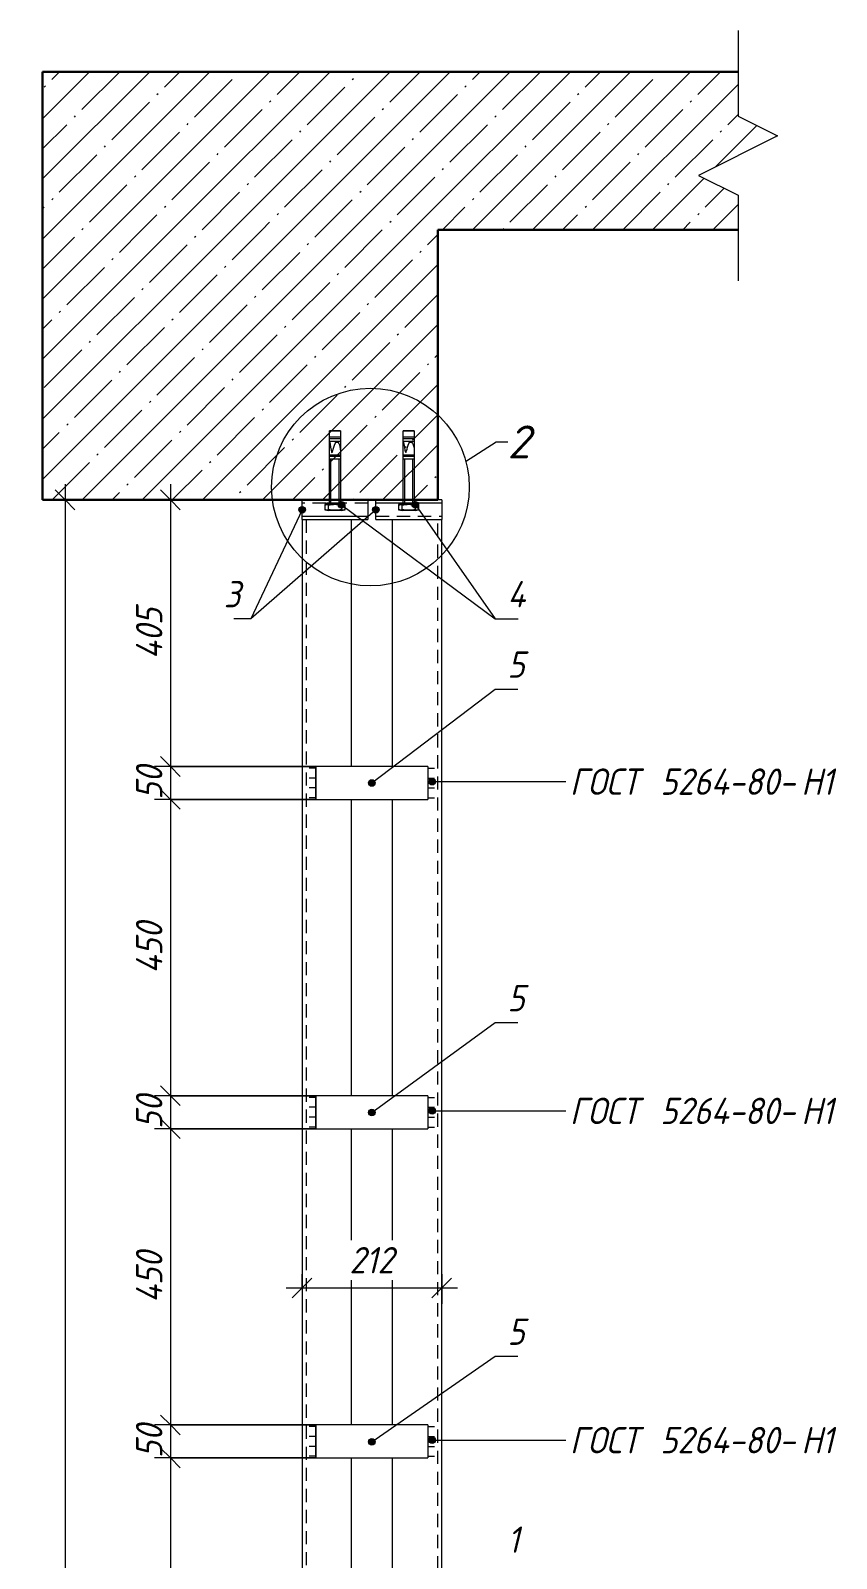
# Model space of a CAD drawing. Header units: millimetres. Extents: x 1525 to 46824, y -520 to 14115.
# Drawn here: x 29302 to 30525, y 6062 to 8383 of the extents above; entities that cross this region are included whole.
import ezdxf

# ---------------------------------------------------------------- set-up
doc = ezdxf.new("R2010")
doc.units = ezdxf.units.MM
doc.linetypes.add('200_ШТРИХ_ш1п0_6_', pattern=[32, 20, -12])
for name, color, linetype, lineweight in [('A-ANNO-DIMS', 7, 'Continuous', 9), ('A-ANNO-DIMS-20', 7, 'Continuous', 9), ('A-DETL-1', 7, 'Continuous', 5), ('A-DETL-2', 7, '200_ШТРИХ_ш1п0_6_', 5), ('A-DETL-GENF-1', 7, 'Continuous', 5), ('A-FLOR-FNSH-1', 7, 'Continuous', 30), ('A-FLOR-PATT-1', 7, 'Continuous', 5), ('A-GENM', 7, 'Continuous', 9), ('A-GENM-IDEN', 7, 'Continuous', 9), ('G-ANNO-TEXT', 7, 'Continuous', 9)]:
    doc.layers.add(name, color=color, linetype=linetype, lineweight=lineweight)
doc.styles.add('ISOCPEUR_I_1', font='isocpeui.ttf', dxfattribs={"width": 0.9, "height": 40})
doc.styles.add('ISOCPEUR_I_2', font='isocpeui.ttf', dxfattribs={"height": 50})
doc.dimstyles.new('ISO-2_0_0_9К_СРЕДНИЙ', dxfattribs={"dimscale": 304.8, "dimtxt": 39.839247, "dimasz": 0.098425, "dimexe": 0.07874, "dimexo": 0, "dimgap": 0, "dimtad": 1, "dimdec": 0, "dimzin": 0, "dimdsep": 46, "dimtxsty": 'ISOCPEUR_I_1', "dimblk1": 'OBLIQUE', "dimblk2": 'OBLIQUE', "dimsah": 1, "dimcen": 0.09, "dimdle": 0.07874, "dimazin": 0, "dimtfac": 1, "dimtdec": 4, "dimtix": 1, "dimtmove": 0, "dimatfit": 3, "dimfxl": 1, "dimtvp": 1, "dimtolj": 1, "dimtzin": 0, "dimarcsym": 2})
doc.dimstyles.new('ISO-2_0_0_9К_СРЕДНИЙ_ФОН', dxfattribs={"dimscale": 304.8, "dimtxt": 39.839247, "dimasz": 0.098425, "dimexe": 0.07874, "dimexo": 0, "dimgap": 0.032808, "dimtad": 1, "dimdec": 0, "dimdsep": 46, "dimtxsty": 'ISOCPEUR_I_1', "dimblk1": 'OBLIQUE', "dimblk2": 'OBLIQUE', "dimsah": 1, "dimcen": 0.09, "dimdle": 0.07874, "dimazin": 0, "dimtfac": 1, "dimtdec": 4, "dimtix": 1, "dimtmove": 0, "dimatfit": 3, "dimfxl": 1, "dimtvp": 1, "dimtfill": 1, "dimtolj": 1, "dimtzin": 0, "dimarcsym": 2})
pattern_1 = [(45, (31215.535, 4305), (-45.6197, 45.6197), []), (45, (31261.155, 4305), (-45.6197, 45.6197), [80.645, -16.129, 2.682, -13.447])]

# ---------------------------------------------------------------- blocks, each defined once
blk = doc.blocks.new('Фахверк_Влож_Полоса боковая - Полоса_Фахверка-25655111-АР1_1_Ф-18_2 эт_ - зависимый')
at = {"layer": 'A-GENM'}
for p, q in [((66575, 7215), (66575, 7265)), ((66745, 7265), (66575, 7265)), ((66745, 7265), (66745, 7215)), ((66575, 7215), (66745, 7215))]:
    blk.add_line(p, q, dxfattribs=at)
blk = doc.blocks.new('Фахверк_Влож_Уголок - Уголок_Фахверка-27978286-АР1_1_Ф-18_2 эт_ - зависимый')
at = {"layer": 'A-GENM'}
for p, q in [((66691, 7640), (66691, 7265)), ((66766, 4126), (66766, 7640)), ((66691, 7215), (66691, 6765)), ((66691, 6715), (66691, 6265)), ((66691, 6215), (66691, 5765))]:
    blk.add_line(p, q, dxfattribs=at)
blk = doc.blocks.new('Фахверк_Влож_Уголок - Уголок_Фахверка-27978287-АР1_1_Ф-18_2 эт_ - зависимый')
at = {"layer": 'A-GENM'}
for p, q in [((66554, 7640), (66629, 7640)), ((66554, 7640), (66554, 4126)), ((66629, 7265), (66629, 7640)), ((66629, 6765), (66629, 7215)), ((66629, 6265), (66629, 6715)), ((66629, 5765), (66629, 6215))]:
    blk.add_line(p, q, dxfattribs=at)
blk = doc.blocks.new('Фахверк_Влож_Полоса верхняя - Полоса верхняя_Фахверка-25545440-АР1_1_Ф-18_2 эт_ - зависимый')
at = {"layer": 'A-GENM'}
for p, q in [((66554, 7645), (66554, 7670)), ((66654, 7670), (66654, 7645)), ((66554, 7640), (66554, 7645)), ((66554, 7645), (66654, 7645)), ((66554, 7640), (66654, 7640)), ((66654, 7645), (66654, 7640))]:
    blk.add_line(p, q, dxfattribs=at)
blk = doc.blocks.new('Фахверк_Влож_Полоса верхняя - Полоса верхняя_Фахверка-V10-АР1_1_Ф-18_2 эт_ - зависимый')
at = {"layer": 'A-GENM'}
for p, q in [((66666, 7665), (66666, 7670)), ((66666, 7640), (66666, 7665)), ((66766, 7665), (66666, 7665)), ((66766, 7670), (66760, 7670)), ((66766, 7670), (66766, 7665)), ((66766, 7665), (66766, 7640)), ((66666, 7640), (66766, 7640))]:
    blk.add_line(p, q, dxfattribs=at)
blk = doc.blocks.new('DET_L_Линия разрыва1 - М20-27085586-АР1_1_Ф-18_2 эт_ - зависимый')
at = {"layer": 'A-DETL-GENF-1'}
for p, q in [((66104, 4072.7), (66104, 4202.7)), ((66164, 4042.7), (66104, 4072.7)), ((66044, 3982.7), (66164, 4042.7)), ((66104, 3952.7), (66044, 3982.7)), ((66104, 3822.7), (66104, 3952.7))]:
    blk.add_line(p, q, dxfattribs=at)
blk = doc.blocks.new('DIMBLOCK90-АР1_1_Ф-18_2 эт_ - зависимый')
at = {"layer": 'A-ANNO-DIMS-20', "lineweight": 20}
for p, q in [((29513.9, 7670), (29498.9, 7685)), ((29513.9, 7670), (29528.9, 7655)), ((29513.9, 7265), (29498.9, 7280)), ((29513.9, 7265), (29528.9, 7250))]:
    blk.add_line(p, q, dxfattribs=at)
at = {"layer": 'A-ANNO-DIMS-20'}
for p, q in [((29513.9, 7694), (29513.9, 7265)), ((29713.8, 7670), (29489.9, 7670)), ((29513.9, 7670), (29713.8, 7670)), ((29734.8, 7265), (29489.9, 7265)), ((29513.9, 7265), (29734.8, 7265))]:
    blk.add_line(p, q, dxfattribs=at)
at = {"layer": 'A-ANNO-DIMS-20', "color": 0, "insert": (29461.6, 7428), "char_height": 40, "width": 94.695, "attachment_point": 1, "rotation": 90, "line_spacing_factor": 1.149209, "style": 'ISOCPEUR_I_1'}
blk.add_mtext('405', dxfattribs=at)
blk = doc.blocks.new('_Oblique')
at = {"color": 0, "linetype": 'ByBlock', "lineweight": -2}
blk.add_line((-0.5, -0.5), (0.5, 0.5), dxfattribs=at)
blk = doc.blocks.new('DIMBLOCK91-АР1_1_Ф-18_2 эт_ - зависимый')
at = {"layer": 'A-ANNO-DIMS-20'}
for p, q in [((29734.8, 7265), (29489.9, 7265)), ((29513.9, 7265), (29513.9, 7215)), ((29513.9, 7265), (29734.8, 7265)), ((29734.8, 7215), (29489.9, 7215)), ((29513.9, 7215), (29734.8, 7215))]:
    blk.add_line(p, q, dxfattribs=at)
at = {"layer": 'A-ANNO-DIMS-20', "lineweight": 20}
for p, q in [((29513.9, 7265), (29498.9, 7280)), ((29513.9, 7265), (29528.9, 7250)), ((29513.9, 7215), (29498.9, 7230)), ((29513.9, 7215), (29528.9, 7200))]:
    blk.add_line(p, q, dxfattribs=at)
at = {"layer": 'A-ANNO-DIMS-20', "color": 0, "insert": (29461.6, 7214.7), "char_height": 40, "width": 60.678, "attachment_point": 1, "rotation": 90, "line_spacing_factor": 1.149209, "style": 'ISOCPEUR_I_1'}
blk.add_mtext('50', dxfattribs=at)
blk = doc.blocks.new('DIMBLOCK92-АР1_1_Ф-18_2 эт_ - зависимый')
at = {"layer": 'A-ANNO-DIMS-20', "lineweight": 20}
for p, q in [((29513.9, 7215), (29498.9, 7230)), ((29513.9, 7215), (29528.9, 7200)), ((29513.9, 6765), (29498.9, 6780)), ((29513.9, 6765), (29528.9, 6750))]:
    blk.add_line(p, q, dxfattribs=at)
at = {"layer": 'A-ANNO-DIMS-20'}
for p, q in [((29734.8, 7215), (29489.9, 7215)), ((29513.9, 7215), (29513.9, 6765)), ((29513.9, 7215), (29734.8, 7215)), ((29734.8, 6765), (29489.9, 6765)), ((29513.9, 6765), (29734.8, 6765))]:
    blk.add_line(p, q, dxfattribs=at)
at = {"layer": 'A-ANNO-DIMS-20', "color": 0, "insert": (29461.6, 6950.5), "char_height": 40, "width": 94.695, "attachment_point": 1, "rotation": 90, "line_spacing_factor": 1.149209, "style": 'ISOCPEUR_I_1'}
blk.add_mtext('450', dxfattribs=at)
blk = doc.blocks.new('DIMBLOCK93-АР1_1_Ф-18_2 эт_ - зависимый')
at = {"layer": 'A-ANNO-DIMS-20', "lineweight": 20}
for p, q in [((29513.9, 6765), (29498.9, 6780)), ((29513.9, 6765), (29528.9, 6750)), ((29513.9, 6715), (29498.9, 6730)), ((29513.9, 6715), (29528.9, 6700))]:
    blk.add_line(p, q, dxfattribs=at)
at = {"layer": 'A-ANNO-DIMS-20'}
for p, q in [((29734.8, 6765), (29489.9, 6765)), ((29513.9, 6765), (29513.9, 6715)), ((29513.9, 6765), (29734.8, 6765)), ((29734.8, 6715), (29489.9, 6715)), ((29513.9, 6715), (29734.8, 6715))]:
    blk.add_line(p, q, dxfattribs=at)
at = {"layer": 'A-ANNO-DIMS-20', "color": 0, "insert": (29461.6, 6714.7), "char_height": 40, "width": 60.678, "attachment_point": 1, "rotation": 90, "line_spacing_factor": 1.149209, "style": 'ISOCPEUR_I_1'}
blk.add_mtext('50', dxfattribs=at)
blk = doc.blocks.new('DIMBLOCK94-АР1_1_Ф-18_2 эт_ - зависимый')
at = {"layer": 'A-ANNO-DIMS-20', "lineweight": 20}
for p, q in [((29513.9, 6715), (29498.9, 6730)), ((29513.9, 6715), (29528.9, 6700)), ((29513.9, 6265), (29498.9, 6280)), ((29513.9, 6265), (29528.9, 6250))]:
    blk.add_line(p, q, dxfattribs=at)
at = {"layer": 'A-ANNO-DIMS-20'}
for p, q in [((29734.8, 6715), (29489.9, 6715)), ((29513.9, 6715), (29513.9, 6265)), ((29513.9, 6715), (29734.8, 6715)), ((29734.8, 6265), (29489.9, 6265)), ((29513.9, 6265), (29734.8, 6265))]:
    blk.add_line(p, q, dxfattribs=at)
at = {"layer": 'A-ANNO-DIMS-20', "color": 0, "insert": (29461.6, 6450.5), "char_height": 40, "width": 94.695, "attachment_point": 1, "rotation": 90, "line_spacing_factor": 1.149209, "style": 'ISOCPEUR_I_1'}
blk.add_mtext('450', dxfattribs=at)
blk = doc.blocks.new('DIMBLOCK95-АР1_1_Ф-18_2 эт_ - зависимый')
at = {"layer": 'A-ANNO-DIMS-20'}
for p, q in [((29734.8, 6265), (29489.9, 6265)), ((29513.9, 6265), (29513.9, 6215)), ((29513.9, 6265), (29734.8, 6265)), ((29734.8, 6215), (29489.9, 6215)), ((29513.9, 6215), (29734.8, 6215))]:
    blk.add_line(p, q, dxfattribs=at)
at = {"layer": 'A-ANNO-DIMS-20', "lineweight": 20}
for p, q in [((29513.9, 6265), (29498.9, 6280)), ((29513.9, 6265), (29528.9, 6250)), ((29513.9, 6215), (29498.9, 6230)), ((29513.9, 6215), (29528.9, 6200))]:
    blk.add_line(p, q, dxfattribs=at)
at = {"layer": 'A-ANNO-DIMS-20', "color": 0, "insert": (29461.6, 6214.7), "char_height": 40, "width": 60.678, "attachment_point": 1, "rotation": 90, "line_spacing_factor": 1.149209, "style": 'ISOCPEUR_I_1'}
blk.add_mtext('50', dxfattribs=at)
blk = doc.blocks.new('DIMBLOCK96-АР1_1_Ф-18_2 эт_ - зависимый')
at = {"layer": 'A-ANNO-DIMS-20', "lineweight": 20}
for p, q in [((29513.9, 6215), (29498.9, 6230)), ((29513.9, 6215), (29528.9, 6200)), ((29513.9, 5765), (29498.9, 5780)), ((29513.9, 5765), (29528.9, 5750))]:
    blk.add_line(p, q, dxfattribs=at)
at = {"layer": 'A-ANNO-DIMS-20'}
for p, q in [((29734.8, 6215), (29489.9, 6215)), ((29513.9, 6215), (29513.9, 5765)), ((29513.9, 6215), (29734.8, 6215)), ((29734.8, 5765), (29489.9, 5765)), ((29513.9, 5765), (29734.8, 5765))]:
    blk.add_line(p, q, dxfattribs=at)
at = {"layer": 'A-ANNO-DIMS-20', "color": 0, "insert": (29461.6, 5950.5), "char_height": 40, "width": 94.695, "attachment_point": 1, "rotation": 90, "line_spacing_factor": 1.149209, "style": 'ISOCPEUR_I_1'}
blk.add_mtext('450', dxfattribs=at)
blk = doc.blocks.new('DIMBLOCK105-АР1_1_Ф-18_2 эт_ - зависимый')
at = {"layer": 'A-ANNO-DIMS-20', "lineweight": 20}
for p, q in [((29353.9, 7670), (29338.9, 7685)), ((29353.9, 7670), (29368.9, 7655)), ((29353.9, 4120), (29338.9, 4135)), ((29353.9, 4120), (29368.9, 4105))]:
    blk.add_line(p, q, dxfattribs=at)
at = {"layer": 'A-ANNO-DIMS-20'}
for p, q in [((29353.9, 7694), (29353.9, 4096)), ((29713.8, 7670), (29329.9, 7670)), ((29353.9, 7670), (29713.8, 7670)), ((29375.1, 4120), (29329.9, 4120)), ((29353.9, 4120), (29375.1, 4120))]:
    blk.add_line(p, q, dxfattribs=at)
at = {"layer": 'A-ANNO-DIMS-20', "color": 0, "insert": (29301.6, 5844.4), "char_height": 40, "width": 121.356, "attachment_point": 1, "rotation": 90, "line_spacing_factor": 1.149209, "style": 'ISOCPEUR_I_1'}
blk.add_mtext('3550', dxfattribs=at)
blk = doc.blocks.new('DIMBLOCK106-АР1_1_Ф-18_2 эт_ - зависимый')
at = {"layer": 'A-ANNO-DIMS-20'}
for p, q in [((29713.8, 6494.3), (29713.8, 6449.1)), ((29713.8, 6473.1), (29713.8, 6494.3)), ((29925.8, 6494.3), (29925.8, 6449.1)), ((29925.8, 6473.1), (29925.8, 6494.3)), ((29689.8, 6473.1), (29949.8, 6473.1))]:
    blk.add_line(p, q, dxfattribs=at)
at = {"layer": 'A-ANNO-DIMS-20', "lineweight": 20}
for p, q in [((29713.8, 6473.1), (29728.8, 6488.1)), ((29925.8, 6473.1), (29940.8, 6488.1)), ((29713.8, 6473.1), (29698.8, 6458.1)), ((29925.8, 6473.1), (29910.8, 6458.1))]:
    blk.add_line(p, q, dxfattribs=at)
at = {"layer": 'A-ANNO-DIMS-20', "color": 0, "insert": (29785.7, 6535.3), "char_height": 40, "width": 81.824, "attachment_point": 1, "line_spacing_factor": 1.149209, "style": 'ISOCPEUR_I_1', "bg_fill": 3, "box_fill_scale": 1.25, "bg_fill_color": 256, "bg_fill_true_color": 13158600, "bg_fill_transparency": 0}
blk.add_mtext('212', dxfattribs=at)

msp = doc.modelspace()

# ---------------------------------------------------------------- hatches: boundary and pattern name
at = {"layer": 'A-FLOR-PATT-1'}
h = msp.add_hatch(dxfattribs=at)
h.set_pattern_fill('FP_7', color=256, style=0, pattern_type=2)
h.set_pattern_definition(pattern_1)
h.paths.add_polyline_path([(29319.76523, 8080), (30375.76523, 8080), (30375.76523, 8132.65994), (30315.76523, 8162.65994), (30435.76523, 8222.65994), (30375.76523, 8252.65994), (30375.76523, 8320), (29319.76523, 8320)], flags=0)
h = msp.add_hatch(dxfattribs=at)
h.set_pattern_fill('FP_7', color=256, style=0, pattern_type=2)
h.set_pattern_definition(pattern_1)
h.paths.add_polyline_path([(29919.76523, 7670), (29919.76523, 8080), (29319.76523, 8080), (29319.76523, 7670)], flags=0)
at = {"layer": 'A-GENM-IDEN'}
h = msp.add_hatch(color=256, dxfattribs=at)
edge = h.paths.add_edge_path(flags=0)
edge.add_arc((29713.76523, 7655), 5, 0, 360)
h = msp.add_hatch(color=256, dxfattribs=at)
edge = h.paths.add_edge_path(flags=0)
edge.add_arc((29773.76523, 7662.5), 5, 0, 360)
h = msp.add_hatch(color=256, dxfattribs=at)
edge = h.paths.add_edge_path(flags=0)
edge.add_arc((29825.76523, 7655), 5, 0, 360)
h = msp.add_hatch(color=256, dxfattribs=at)
edge = h.paths.add_edge_path(flags=0)
edge.add_arc((29885.76523, 7662.5), 5, 0, 360)
h = msp.add_hatch(color=256, dxfattribs=at)
edge = h.paths.add_edge_path(flags=0)
edge.add_arc((29819.76523, 7240), 5, 0, 360)
h = msp.add_hatch(color=256, dxfattribs=at)
edge = h.paths.add_edge_path(flags=0)
edge.add_arc((29819.82883, 6739.52618), 5, 0, 360)
h = msp.add_hatch(color=256, dxfattribs=at)
edge = h.paths.add_edge_path(flags=0)
edge.add_arc((29819.82883, 6239.52618), 5, 0, 360)
at = {"layer": 'G-ANNO-TEXT'}
h = msp.add_hatch(color=256, dxfattribs=at)
edge = h.paths.add_edge_path(flags=0)
edge.add_arc((29911.24237, 7241.99135), 5, 0, 360)
h = msp.add_hatch(color=256, dxfattribs=at)
edge = h.paths.add_edge_path(flags=0)
edge.add_arc((29911.24237, 6741.99135), 5, 0, 360)
h = msp.add_hatch(color=256, dxfattribs=at)
edge = h.paths.add_edge_path(flags=0)
edge.add_arc((29911.24237, 6241.99135), 5, 0, 360)

# ---------------------------------------------------------------- linework, layer by layer
at = {"layer": 'A-DETL-1'}
for p, q in [((29772.03133, 7775), (29755.49913, 7775)), ((29755.49913, 7775), (29772.03133, 7775)), ((29755.49913, 7665), (29755.49913, 7775)), ((29772.03133, 7775), (29772.03133, 7665)), ((29884.03133, 7775), (29867.49913, 7775)), ((29867.49913, 7775), (29884.03133, 7775)), ((29867.49913, 7665), (29867.49913, 7775)), ((29884.03133, 7775), (29884.03133, 7665)), ((29755.49913, 7763.35324), (29772.03133, 7763.35324)), ((29755.49913, 7759.22019), (29772.03133, 7759.22019)), ((29756.47106, 7765.41977), (29771.0594, 7765.41977)), ((29867.49913, 7763.35324), (29884.03133, 7763.35324)), ((29867.49913, 7759.22019), (29884.03133, 7759.22019)), ((29868.47106, 7765.41977), (29883.0594, 7765.41977)), ((29755.49913, 7738.25726), (29772.03133, 7738.25726)), ((29755.49913, 7736.19073), (29772.03133, 7736.19073)), ((29755.49913, 7732.05768), (29772.03133, 7732.05768)), ((29757.56566, 7736.19073), (29757.56566, 7738.25726)), ((29757.60757, 7665), (29757.60757, 7732.05768)), ((29757.65438, 7736.19073), (29757.65438, 7738.25726)), ((29769.92289, 7665), (29769.92289, 7732.05768)), ((29867.49913, 7738.25726), (29884.03133, 7738.25726)), ((29867.49913, 7736.19073), (29884.03133, 7736.19073)), ((29867.49913, 7732.05768), (29884.03133, 7732.05768)), ((29869.56566, 7736.19073), (29869.56566, 7738.25726)), ((29869.60757, 7665), (29869.60757, 7732.05768)), ((29869.65438, 7736.19073), (29869.65438, 7738.25726)), ((29881.92289, 7665), (29881.92289, 7732.05768)), ((29753.84591, 7663.56419), (29748.35731, 7662.79533)), ((29748.35731, 7662.79533), (29748.35731, 7654.60205)), ((29751.09055, 7663.56419), (29751.09055, 7665)), ((29776.43992, 7665), (29751.09055, 7665)), ((29776.43992, 7663.56419), (29751.09055, 7663.56419)), ((29753.84591, 7653.81573), (29753.84591, 7663.56419)), ((29773.68455, 7663.56419), (29753.84591, 7663.56419)), ((29758.22165, 7665), (29760.26438, 7665)), ((29779.17316, 7662.79533), (29773.68455, 7663.56419)), ((29773.68455, 7663.56419), (29773.68455, 7653.81573)), ((29776.43992, 7665), (29776.43992, 7663.56419)), ((29779.17316, 7654.60205), (29779.17316, 7662.79533)), ((29865.84591, 7663.56419), (29860.35731, 7662.79533)), ((29860.35731, 7662.79533), (29860.35731, 7654.60205)), ((29863.09055, 7663.56419), (29863.09055, 7665)), ((29888.43992, 7665), (29863.09055, 7665)), ((29888.43992, 7663.56419), (29863.09055, 7663.56419)), ((29865.84591, 7653.81573), (29865.84591, 7663.56419)), ((29885.68455, 7663.56419), (29865.84591, 7663.56419)), ((29870.22165, 7665), (29872.26438, 7665)), ((29891.17316, 7662.79533), (29885.68455, 7663.56419)), ((29885.68455, 7663.56419), (29885.68455, 7653.81573)), ((29888.43992, 7665), (29888.43992, 7663.56419)), ((29891.17316, 7654.60205), (29891.17316, 7662.79533)), ((29748.35731, 7654.60205), (29753.84591, 7653.83319)), ((29773.68455, 7653.81573), (29753.84591, 7653.81573)), ((29773.68455, 7653.83319), (29779.17316, 7654.60205)), ((29860.35731, 7654.60205), (29865.84591, 7653.83319)), ((29885.68455, 7653.81573), (29865.84591, 7653.81573)), ((29885.68455, 7653.83319), (29891.17316, 7654.60205)), ((29734.76523, 7265), (29734.76523, 7215)), ((29904.76523, 7265), (29904.76523, 7215)), ((29734.76523, 7262.5), (29724.76523, 7262.5)), ((29734.76523, 7247.5), (29724.76523, 7247.5)), ((29904.76523, 7262.5), (29914.76523, 7262.5)), ((29904.76523, 7247.5), (29914.76523, 7247.5)), ((29734.76523, 7232.5), (29724.76523, 7232.5)), ((29734.76523, 7217.5), (29724.76523, 7217.5)), ((29904.76523, 7232.5), (29914.76523, 7232.5)), ((29904.76523, 7217.5), (29914.76523, 7217.5)), ((29734.76523, 6762.5), (29724.76523, 6762.5)), ((29734.76523, 6765), (29734.76523, 6715)), ((29904.76523, 6765), (29904.76523, 6715)), ((29904.76523, 6762.5), (29914.76523, 6762.5)), ((29734.76523, 6747.5), (29724.76523, 6747.5)), ((29734.76523, 6732.5), (29724.76523, 6732.5)), ((29904.76523, 6747.5), (29914.76523, 6747.5)), ((29904.76523, 6732.5), (29914.76523, 6732.5)), ((29734.76523, 6717.5), (29724.76523, 6717.5)), ((29904.76523, 6717.5), (29914.76523, 6717.5)), ((29734.76523, 6265), (29734.76523, 6215)), ((29904.76523, 6265), (29904.76523, 6215)), ((29734.76523, 6262.5), (29724.76523, 6262.5)), ((29734.76523, 6247.5), (29724.76523, 6247.5)), ((29904.76523, 6262.5), (29914.76523, 6262.5)), ((29904.76523, 6247.5), (29914.76523, 6247.5)), ((29734.76523, 6232.5), (29724.76523, 6232.5)), ((29904.76523, 6232.5), (29914.76523, 6232.5)), ((29734.76523, 6217.5), (29724.76523, 6217.5)), ((29904.76523, 6217.5), (29914.76523, 6217.5))]:
    msp.add_line(p, q, dxfattribs=at)
msp.add_circle((29817.49399, 7689.36492), 150, dxfattribs=at)
for centre, radius, start, end in [((29756.67973, 7764.0598), 1.37588, 98.72344894, 149.10051454), ((29770.85073, 7764.0598), 1.37588, 30.89948539, 81.27655106), ((29868.67973, 7764.0598), 1.37588, 98.72344894, 149.10051454), ((29882.85073, 7764.0598), 1.37588, 30.89948539, 81.27655106), ((29751.48616, 7658.25725), 4.22871, 56.08031185, 137.72360384), ((29763.76523, 7619.84117), 42.8477, 76.61449587, 103.38550413), ((29776.0443, 7658.25725), 4.22871, 42.27639616, 123.91968816), ((29863.48616, 7658.25725), 4.22871, 56.08031185, 137.72360384), ((29875.76523, 7619.84117), 42.8477, 76.61449587, 103.38550413), ((29888.0443, 7658.25725), 4.22871, 42.27639616, 123.91968816), ((29751.48616, 7659.12267), 4.22871, 222.27639616, 303.91968815), ((29763.76523, 7697.53875), 42.8477, 256.61449587, 283.38550413), ((29776.0443, 7659.12267), 4.22871, 236.08031184, 317.72360384), ((29863.48616, 7659.12267), 4.22871, 222.27639616, 303.91968815), ((29875.76523, 7697.53875), 42.8477, 256.61449587, 283.38550413), ((29888.0443, 7659.12267), 4.22871, 236.08031184, 317.72360384)]:
    msp.add_arc(centre, radius, start, end, dxfattribs=at)
for points in [[(29755.49913, 7759.22019), (29756.67897, 7754.50355), (29759.14092, 7729.04506), (29762.90199, 7766.51719), (29772.03133, 7754.52941), (29772.03133, 7743.5314)], [(29867.49913, 7759.22019), (29868.67897, 7754.50355), (29871.14092, 7729.04506), (29874.90199, 7766.51719), (29884.03133, 7754.52941), (29884.03133, 7743.5314)]]:
    msp.add_open_spline(points, degree=3, knots=[3.9471277548, 3.9471277548, 3.9471277548, 3.9471277548, 10.0959961781, 20.1294367149, 28.5838158581, 28.5838158581, 28.5838158581, 28.5838158581], dxfattribs=at)
at = {"layer": 'A-DETL-2'}
for p, q in [((29813.76523, 7665), (29713.76523, 7665)), ((29719.76523, 7640), (29719.76523, 4126)), ((29825.76523, 7645), (29925.76523, 7645)), ((29919.76523, 4126), (29919.76523, 7640))]:
    msp.add_line(p, q, dxfattribs=at)
at = {"layer": 'A-FLOR-FNSH-1'}
for p, q in [((30375.76523, 8320), (29319.76523, 8320)), ((29319.76523, 8320), (29319.76523, 7670)), ((29919.76523, 8080), (30375.76523, 8080)), ((29919.76523, 7670), (29919.76523, 8080)), ((29319.76523, 7670), (29919.76523, 7670))]:
    msp.add_line(p, q, dxfattribs=at)
at = {"layer": 'A-GENM-IDEN'}
for p, q in [((29773.76523, 7662.5), (30006.8291, 7489.47001)), ((29885.76523, 7662.5), (30006.8291, 7489.47001)), ((29713.76523, 7655), (29636.06014, 7489.47001)), ((29825.76523, 7655), (29636.06014, 7489.47001)), ((29636.06014, 7489.47001), (29610.31331, 7489.47001)), ((29636.06014, 7489.47001), (29610.31331, 7489.47001)), ((30006.8291, 7489.47001), (30041.7623, 7489.47001)), ((30006.8291, 7489.47001), (30041.7623, 7489.47001)), ((29819.76523, 7240), (30006.8291, 7382.65772)), ((30006.8291, 7382.65772), (30041.11665, 7382.65772)), ((29819.82883, 6739.52618), (30006.8291, 6876.03504)), ((30006.8291, 6876.03504), (30041.11665, 6876.03504)), ((29819.82883, 6239.52618), (30006.8291, 6369.48482)), ((30006.8291, 6369.48482), (30041.11665, 6369.48482))]:
    msp.add_line(p, q, dxfattribs=at)
for centre in [(29713.76523, 7655), (29773.76523, 7662.5), (29825.76523, 7655), (29885.76523, 7662.5), (29819.76523, 7240), (29819.82883, 6739.52618), (29819.82883, 6239.52618)]:
    msp.add_circle(centre, 5, dxfattribs=at)
at = {"layer": 'G-ANNO-TEXT'}
for p, q in [((29961.98893, 7728.31807), (30008.63316, 7757.94566)), ((30008.63316, 7757.94566), (30026.22002, 7757.94566)), ((29911.24237, 7241.99135), (30114.40428, 7241.99135)), ((29911.24237, 6741.99135), (30114.40428, 6741.99135)), ((29911.24237, 6241.99135), (30114.40428, 6241.99135))]:
    msp.add_line(p, q, dxfattribs=at)
for centre in [(29911.24237, 7241.99135), (29911.24237, 6741.99135), (29911.24237, 6241.99135)]:
    msp.add_circle(centre, 5, dxfattribs=at)

# ---------------------------------------------------------------- block references
at = {"layer": 'A-DETL-GENF-1', "rotation": 180}
msp.add_blockref('DET_L_Линия разрыва1 - М20-27085586-АР1_1_Ф-18_2 эт_ - зависимый', (96479.76523, 12205.31989), dxfattribs=at)
at = {"layer": 'A-GENM'}
for name, p in [('Фахверк_Влож_Полоса верхняя - Полоса верхняя_Фахверка-25545440-АР1_1_Ф-18_2 эт_ - зависимый', (-36840.23477, 0)), ('Фахверк_Влож_Полоса верхняя - Полоса верхняя_Фахверка-V10-АР1_1_Ф-18_2 эт_ - зависимый', (-36840.23477, 0)), ('Фахверк_Влож_Уголок - Уголок_Фахверка-27978287-АР1_1_Ф-18_2 эт_ - зависимый', (-36840.23477, 0)), ('Фахверк_Влож_Уголок - Уголок_Фахверка-27978286-АР1_1_Ф-18_2 эт_ - зависимый', (-36840.23477, 0)), ('Фахверк_Влож_Полоса боковая - Полоса_Фахверка-25655111-АР1_1_Ф-18_2 эт_ - зависимый', (-36840.23477, 0)), ('Фахверк_Влож_Полоса боковая - Полоса_Фахверка-25655111-АР1_1_Ф-18_2 эт_ - зависимый', (-36840.23477, -500)), ('Фахверк_Влож_Полоса боковая - Полоса_Фахверка-25655111-АР1_1_Ф-18_2 эт_ - зависимый', (-36840.23477, -1000))]:
    msp.add_blockref(name, p, dxfattribs=at)

# ---------------------------------------------------------------- texts
at = {"layer": 'A-GENM-IDEN', "char_height": 40, "attachment_point": 1, "style": 'ISOCPEUR_I_1'}
for s, insert, width in [('\\fISOCPEUR|b0|i1|c204|p34|;\\W.9;3', (29594.84897, 7546.69293), 31.746825), ('\\fISOCPEUR|b0|i1|c204|p34|;\\W.9;3', (29594.84897, 7546.69293), 31.746825), ('\\fISOCPEUR|b0|i1|c204|p34|;\\W.9;4', (30025.6523, 7546.69293), 37.518975), ('\\fISOCPEUR|b0|i1|c204|p34|;\\W.9;4', (30025.6523, 7546.69293), 37.518975), ('\\fISOCPEUR|b0|i1|c204|p34|;\\W.9;5', (30025.6523, 7439.88064), 31.746825), ('\\fISOCPEUR|b0|i1|c204|p34|;\\W.9;5', (30025.6523, 6933.25796), 31.746825), ('\\fISOCPEUR|b0|i1|c204|p34|;\\W.9;5', (30025.6523, 6426.70774), 31.746825), ('\\fISOCPEUR|b0|i1|c204|p34|;\\W.9;1', (30025.6523, 6110.88493), 23.0886), ('\\fISOCPEUR|b0|i1|c204|p34|;\\W.9;1', (30025.6523, 6110.88493), 23.0886)]:
    msp.add_mtext(s, dxfattribs=dict(at, insert=insert, width=width))
at = {"layer": 'G-ANNO-TEXT', "attachment_point": 1}
for s, insert, char_height, width, style in [('\\fISOCPEUR|b0|i1|c204|p34|;2', (30025.64848, 7782.94566), 50, 44.8945, 'ISOCPEUR_I_2'), ('ГОСТ', (30120.40428, 7261.99135), 40, 138.5316, 'ISOCPEUR_I_1'), (' 5264-80-', (30234.70428, 7261.99135), 40, 287.1644625, 'ISOCPEUR_I_1'), ('\\fISOCPEUR|b0|i1|c204|p34|;\\W.9;Н', (30471.63865, 7261.99135), 40, 37.518975, 'ISOCPEUR_I_1'), ('\\fISOCPEUR|b0|i1|c204|p34|;\\W.9;1', (30502.5949, 7261.99135), 40, 23.0886, 'ISOCPEUR_I_1'), ('ГОСТ', (30120.40428, 6761.99135), 40, 138.5316, 'ISOCPEUR_I_1'), (' 5264-80-', (30234.70428, 6761.99135), 40, 287.1644625, 'ISOCPEUR_I_1'), ('\\fISOCPEUR|b0|i1|c204|p34|;\\W.9;Н', (30471.63865, 6761.99135), 40, 37.518975, 'ISOCPEUR_I_1'), ('\\fISOCPEUR|b0|i1|c204|p34|;\\W.9;1', (30502.5949, 6761.99135), 40, 23.0886, 'ISOCPEUR_I_1'), ('ГОСТ', (30120.40428, 6261.99135), 40, 138.5316, 'ISOCPEUR_I_1'), (' 5264-80-', (30234.70428, 6261.99135), 40, 287.1644625, 'ISOCPEUR_I_1'), ('\\fISOCPEUR|b0|i1|c204|p34|;\\W.9;Н', (30471.63865, 6261.99135), 40, 37.518975, 'ISOCPEUR_I_1'), ('\\fISOCPEUR|b0|i1|c204|p34|;\\W.9;1', (30502.5949, 6261.99135), 40, 23.0886, 'ISOCPEUR_I_1')]:
    msp.add_mtext(s, dxfattribs=dict(at, insert=insert, char_height=char_height, width=width, style=style))

# ---------------------------------------------------------------- dimensions: what is measured, and where the dimension line sits
at = {"layer": 'A-ANNO-DIMS'}
for base, p1, p2, override, picture, middle in [((29353.89726, 4120), (29713.76523, 7670), (29375.11046, 4120), {"dimpost": '<>', "dimfxl": 3566.116523}, 'DIMBLOCK105-АР1_1_Ф-18_2 эт_ - зависимый', (29333.89726, 5895)), ((29513.89726, 7265), (29713.76523, 7670), (29734.76523, 7265), {"dimpost": '<>', "dimfxl": 405.544079}, 'DIMBLOCK90-АР1_1_Ф-18_2 эт_ - зависимый', (29493.89726, 7467.5)), ((29513.89726, 7215), (29734.76523, 7265), (29734.76523, 7215), {"dimpost": '<>', "dimfxl": 50}, 'DIMBLOCK91-АР1_1_Ф-18_2 эт_ - зависимый', (29493.89726, 7240)), ((29513.89726, 6765), (29734.76523, 7215), (29734.76523, 6765), {"dimpost": '<>', "dimfxl": 450}, 'DIMBLOCK92-АР1_1_Ф-18_2 эт_ - зависимый', (29493.89726, 6990)), ((29513.89726, 6715), (29734.76523, 6765), (29734.76523, 6715), {"dimpost": '<>', "dimfxl": 50}, 'DIMBLOCK93-АР1_1_Ф-18_2 эт_ - зависимый', (29493.89726, 6740)), ((29513.89726, 6265), (29734.76523, 6715), (29734.76523, 6265), {"dimpost": '<>', "dimfxl": 450}, 'DIMBLOCK94-АР1_1_Ф-18_2 эт_ - зависимый', (29493.89726, 6490)), ((29513.89726, 6215), (29734.76523, 6265), (29734.76523, 6215), {"dimpost": '<>', "dimfxl": 50}, 'DIMBLOCK95-АР1_1_Ф-18_2 эт_ - зависимый', (29493.89726, 6240)), ((29513.89726, 5765), (29734.76523, 6215), (29734.76523, 5765), {"dimpost": '<>', "dimfxl": 450}, 'DIMBLOCK96-АР1_1_Ф-18_2 эт_ - зависимый', (29493.89726, 5990))]:
    dim = msp.add_linear_dim(base=base, p1=p1, p2=p2, angle=90, dimstyle='ISO-2_0_0_9К_СРЕДНИЙ', override=override, dxfattribs=at)
    dim.commit()
    dim.dimension.update_dxf_attribs({"geometry": picture, "text_midpoint": middle})

# ---------------------------------------------------------------- next in the draw order: dimensions: what is measured, and where the dimension line sits
dim = msp.add_linear_dim(base=(29925.76523, 6473.0703), p1=(29713.76523, 6494.2835), p2=(29925.76523, 6494.2835), dimstyle='ISO-2_0_0_9К_СРЕДНИЙ_ФОН', override={"dimpost": '<>', "dimfxl": 212}, dxfattribs=at)
dim.commit()
dim.dimension.update_dxf_attribs({"geometry": 'DIMBLOCK106-АР1_1_Ф-18_2 эт_ - зависимый', "text_midpoint": (29819.76523, 6503.0703)})

doc.saveas('drawing.dxf')
